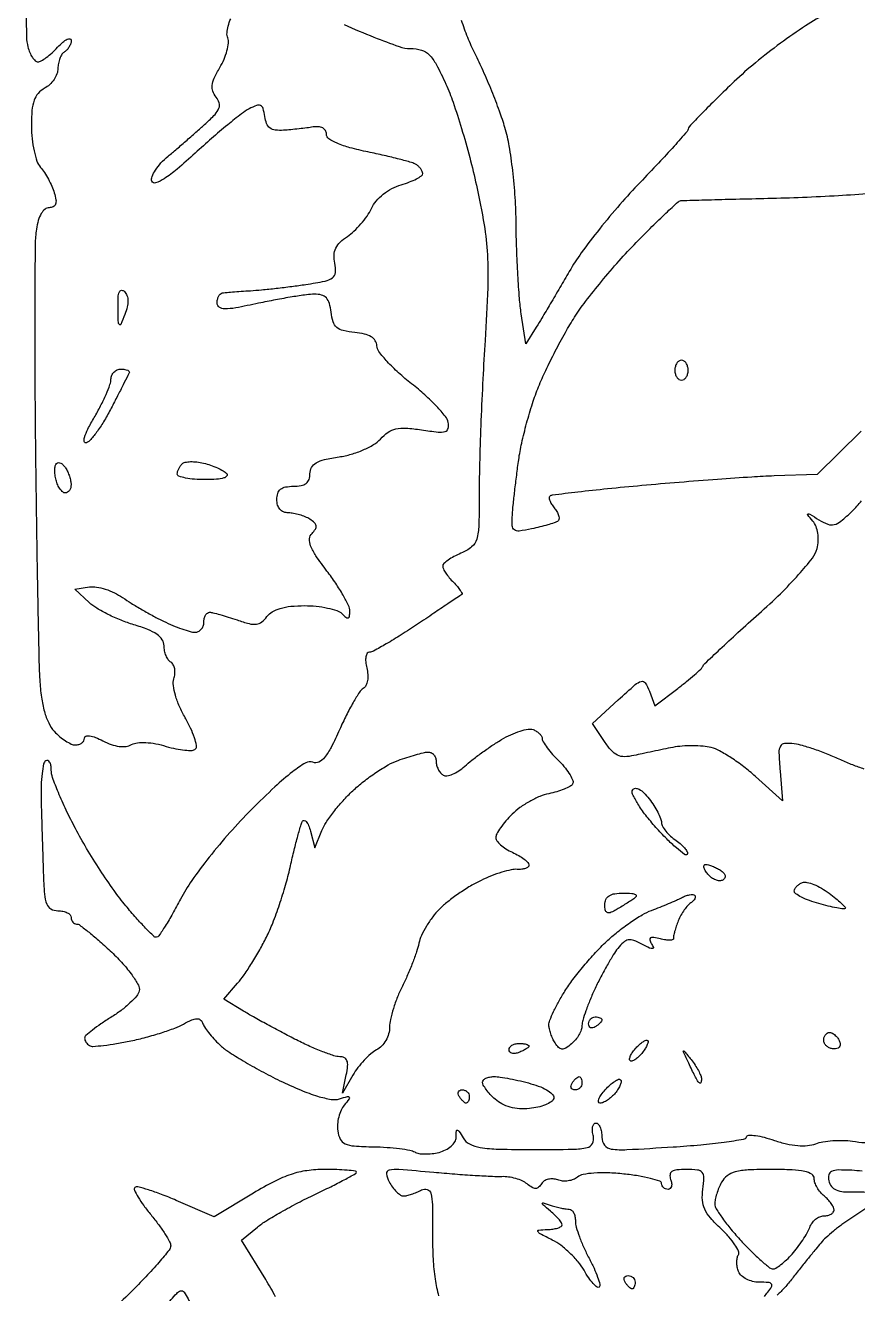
# Model space of a CAD drawing. Extents: x 0 to 102, y 0 to 135.
# Drawn here: x 19.8 to 30.42, y 74.05 to 90.23 of the extents above; entities that cross this region are included whole.
import ezdxf

# ---------------------------------------------------------------- set-up
doc = ezdxf.new("R2010")
doc.units = 0
doc.header["$MEASUREMENT"] = 0

msp = doc.modelspace()

# ---------------------------------------------------------------- linework, layer by layer
for points in [[(19.812288, 90.452384, 0.003614), (19.819325, 90.079267, 0.054602), (19.836778, 89.95095, 0.037094), (19.860797, 89.878087, 0.049111), (19.893696, 89.816515, 0.058438), (19.929977, 89.773929, 0.189325), (19.963916, 89.7606, 0.133459), (20.005313, 89.77185, 0.025655), (20.07087, 89.814988, 0.025677), (20.144219, 89.874869, 0.021199), (20.216104, 89.945752, -0.024263), (20.28245, 90.010377, -0.061251), (20.337929, 90.048446, -0.160732), (20.37264, 90.054058, -0.368534), (20.3886, 90.035345, -0.07684), (20.38235, 89.994918, -0.053297), (20.363749, 89.952497, -0.052882), (20.336366, 89.914577, -0.07166), (20.304, 89.8875, 0.109917), (20.271556, 89.855881, 0.05056), (20.244251, 89.803212, 0.04668), (20.225668, 89.739536, 0.047702), (20.2194, 89.673984, -0.090584), (20.206909, 89.605603, -0.057649), (20.169697, 89.533515, -0.055538), (20.11491, 89.468818, -0.066545), (20.0502, 89.4222, 0.089152), (19.967799, 89.35702, 0.096959), (19.916157, 89.268967, 0.064679), (19.88889, 89.139725, 0.01969), (19.881, 88.939435, 0.026894), (19.889609, 88.779488, 0.027812), (19.915337, 88.623202, 0.028921), (19.95281, 88.491195, 0.096429), (19.997893, 88.413661, -0.036024), (20.046882, 88.348808, -0.019954), (20.097489, 88.263418, -0.01981), (20.142085, 88.172378, -0.030028), (20.172794, 88.08975, -0.03289), (20.193752, 88.00026, -0.123957), (20.189051, 87.943307, -0.202945), (20.160319, 87.911168, -0.110667), (20.107803, 87.8994, 0.176569), (20.055063, 87.880176, 0.083708), (20.007542, 87.824292, 0.062005), (19.969328, 87.737281, 0.036075), (19.944643, 87.625764, 0.03411), (19.929587, 87.431972, 0.001266), (19.924597, 86.699011, 0.002294), (19.924868, 85.831658, 0.00161), (19.932798, 84.855114, 0.000794), (19.945615, 83.863668, 0.001014), (19.960729, 82.950139, 0.000784), (19.976157, 82.184225, 0.00858), (19.988122, 81.876538, 0.020231), (20.009619, 81.654417, 0.034375), (20.047725, 81.471751, 0.04181), (20.101898, 81.32693, 0.073642), (20.172677, 81.220888, 0.03255), (20.24136, 81.154267, 0.033672), (20.31737, 81.097938, 0.035753), (20.389491, 81.058634, 0.107282), (20.444012, 81.0468, 0.074666), (20.487488, 81.053329, 0.088579), (20.524375, 81.072289, 0.100668), (20.549033, 81.100482, 0.130222), (20.5578, 81.133573, -0.329269), (20.576145, 81.15841, -0.111878), (20.623647, 81.162008, -0.057994), (20.698431, 81.141868, -0.024584), (20.793063, 81.098686, 0.035211), (20.900703, 81.052304, 0.051558), (21.000974, 81.028462, 0.061148), (21.088927, 81.027735, 0.099409), (21.159774, 81.050588, -0.100723), (21.233475, 81.074151, -0.039401), (21.340746, 81.07736, -0.034954), (21.467082, 81.062288, -0.027298), (21.601238, 81.029003, 0.022298), (21.724502, 80.997108, 0.030047), (21.838442, 80.980059, 0.030489), (21.930815, 80.977519, 0.19023), (21.973397, 80.995997, 0.250416), (21.986562, 81.039374, 0.03063), (21.960432, 81.138669, 0.030421), (21.911629, 81.261071, 0.020507), (21.841997, 81.394425, -0.026902), (21.76899, 81.538707, -0.033234), (21.717586, 81.680317, -0.036656), (21.691416, 81.80402, -0.111086), (21.698769, 81.889236, 0.056866), (21.711456, 81.953907, 0.063954), (21.708441, 82.017178, 0.073364), (21.690971, 82.069576, 0.138102), (21.661041, 82.102173, -0.103466), (21.627299, 82.134229, -0.0517), (21.598862, 82.186095, -0.04819), (21.579528, 82.248179, -0.051445), (21.573, 82.311455, 0.147098), (21.549639, 82.389143, 0.094906), (21.483505, 82.456877, 0.059562), (21.366922, 82.518929, 0.02076), (21.186631, 82.580405, -0.023921), (21.025263, 82.63657, -0.020025), (20.859906, 82.710974, -0.020493), (20.714092, 82.791361, -0.050916), (20.616938, 82.864693), (20.433614, 83.0349), (20.622461, 83.061915, -0.077282), (20.711442, 83.060832, -0.035701), (20.824218, 83.033497, -0.034273), (20.941094, 82.987128, -0.040238), (21.044104, 82.927237, 0.013286), (21.153919, 82.855211, 0.00711), (21.293101, 82.771837, 0.007074), (21.437655, 82.690724, 0.010971), (21.564848, 82.625272, 0.014076), (21.683442, 82.571575, 0.015293), (21.80167, 82.526205, 0.01491), (21.904901, 82.493589, 0.069162), (21.966698, 82.485, 0.110634), (22.010151, 82.494734, 0.099976), (22.047141, 82.522277, 0.094843), (22.071953, 82.563448, 0.088538), (22.0806, 82.6119, -0.054766), (22.085933, 82.660445, -0.074411), (22.101743, 82.701523, -0.093961), (22.125114, 82.729084, -0.171685), (22.152576, 82.7388, -0.059954), (22.195558, 82.733627, -0.007717), (22.285471, 82.710193, -0.008924), (22.391675, 82.678703, -0.007335), (22.503912, 82.641414, 0.019584), (22.658587, 82.5942, 0.092142), (22.750834, 82.587422, 0.139571), (22.81939, 82.615425, 0.068682), (22.885413, 82.683714, -0.104186), (22.953647, 82.745001, -0.060003), (23.055617, 82.788633, -0.046571), (23.191463, 82.814954, -0.024582), (23.363157, 82.8234, -0.024673), (23.514392, 82.815933, -0.027752), (23.658248, 82.793578, -0.028626), (23.776948, 82.761125, -0.115833), (23.84028, 82.72188, 0.025048), (23.892571, 82.674581, 0.248369), (23.92065, 82.668938, 0.296283), (23.937691, 82.688918, 0.03253), (23.9418, 82.752014, 0.112062), (23.925238, 82.824983, 0.01745), (23.856327, 82.956936, 0.018686), (23.762235, 83.109191, 0.015304), (23.650828, 83.264743, -0.013106), (23.510087, 83.45944, -0.055456), (23.4426, 83.586301, -0.111058), (23.428362, 83.676304, -0.182249), (23.459771, 83.745731, 0.053209), (23.502568, 83.798754, 0.181446), (23.511823, 83.841384, 0.170918), (23.490879, 83.881246, 0.046204), (23.433493, 83.925427, 0.042533), (23.374408, 83.956094, 0.026579), (23.300879, 83.982154, 0.026598), (23.225123, 84.000233, 0.043111), (23.15925, 84.006505, -0.096277), (23.098294, 84.018906, -0.116288), (23.051018, 84.052958, -0.107116), (23.02135, 84.107055, -0.072179), (23.0112, 84.177, -0.07578), (23.023261, 84.256123, -0.149477), (23.058788, 84.30813, -0.124434), (23.122638, 84.337193, -0.044917), (23.2227, 84.3462, 0.045103), (23.320591, 84.355048, 0.117065), (23.385021, 84.383309, 0.14594), (23.421507, 84.432877, 0.086389), (23.4342, 84.505794, -0.127928), (23.455005, 84.585777, -0.13484), (23.511883, 84.643617, -0.075469), (23.619367, 84.685934, -0.018894), (23.805157, 84.721017, 0.033588), (23.960588, 84.755122, 0.03127), (24.113928, 84.810345, 0.032921), (24.245476, 84.877832, 0.073985), (24.331956, 84.948849, -0.056212), (24.429545, 85.034948, -0.09818), (24.527876, 85.078258, -0.072349), (24.655499, 85.087811, -0.019781), (24.856715, 85.065731, 0.009833), (25.067921, 85.038294, 0.095383), (25.157501, 85.045536, 0.270985), (25.194842, 85.083993, 0.108338), (25.196791, 85.160165, 0.123268), (25.160523, 85.238101, 0.01928), (25.047883, 85.366683, 0.020452), (24.900024, 85.510614, 0.01656), (24.730369, 85.652911, -0.018045), (24.562348, 85.794689, -0.023345), (24.419478, 85.937062, -0.022088), (24.313712, 86.063583, -0.153191), (24.286494, 86.13859, 0.132746), (24.265926, 86.203238, 0.114804), (24.214683, 86.252947, 0.078804), (24.128924, 86.287631, 0.032741), (24.00525, 86.30779, -0.032252), (23.859035, 86.331476, -0.121741), (23.776841, 86.372957, -0.139735), (23.729671, 86.444414, -0.047844), (23.703531, 86.56695, 0.0407), (23.681183, 86.679555, 0.117271), (23.64253, 86.748538, 0.14125), (23.581901, 86.785372, 0.070461), (23.492031, 86.796628, 0.030313), (23.38865, 86.788684, 0.006109), (23.206244, 86.761206, 0.00643), (22.994529, 86.723861, 0.005972), (22.77855, 86.680215, -0.006357), (22.486519, 86.621434, -0.047921), (22.346404, 86.608769, -0.150417), (22.277559, 86.630383, -0.246833), (22.2498, 86.683187, -0.051676), (22.254506, 86.728595, -0.063313), (22.268438, 86.76888, -0.075486), (22.288981, 86.798265, -0.157686), (22.31325, 86.811434, -0.023061), (22.353045, 86.816973, -0.0025), (22.445428, 86.825046, -0.003062), (22.555588, 86.83344, -0.002465), (22.674119, 86.841155, 0.008917), (22.816921, 86.852301, 0.003988), (23.004361, 86.87181, 0.003946), (23.202295, 86.895592, 0.005345), (23.380694, 86.920397, 0.011148), (23.625981, 86.962792, 0.110665), (23.721026, 87.00454, 0.222059), (23.757329, 87.071078, 0.062912), (23.749681, 87.191875, -0.058689), (23.742064, 87.298027, -0.098787), (23.763438, 87.38442, -0.092205), (23.81775, 87.459959, -0.045909), (23.910326, 87.533573, 0.043231), (23.994932, 87.600114, 0.02625), (24.083193, 87.691969, 0.026193), (24.161763, 87.793081, 0.041385), (24.216819, 87.888025, -0.064799), (24.278774, 87.984219, -0.048926), (24.368974, 88.071932, -0.047201), (24.478391, 88.14351, -0.049708), (24.59745, 88.191845, 0.019481), (24.70279, 88.22737, 0.028891), (24.791633, 88.267258, 0.028258), (24.857114, 88.306177, 0.249501), (24.8724, 88.334902, 0.109648), (24.866272, 88.362508, 0.050612), (24.847321, 88.394268, 0.046744), (24.819686, 88.424991, 0.047851), (24.787026, 88.449778, 0.068588), (24.728701, 88.475588, 0.005943), (24.571638, 88.518679, 0.007735), (24.382115, 88.565141, 0.00593), (24.173676, 88.61024, -0.014768), (23.943789, 88.66425, -0.036178), (23.779684, 88.720939, -0.050448), (23.67488, 88.778979, -0.241317), (23.643659, 88.837419, 0.131424), (23.630494, 88.883475, 0.134735), (23.596181, 88.916295, 0.105897), (23.542462, 88.931992, 0.059995), (23.474459, 88.928823, -0.009252), (23.395369, 88.917039, -0.004538), (23.294275, 88.904816, -0.004501), (23.188973, 88.894012, -0.006524), (23.0958, 88.886523, -0.04747), (22.991959, 88.889403, -0.128967), (22.924125, 88.916426, -0.13972), (22.881508, 88.971617, -0.059771), (22.857287, 89.062489, 0.031793), (22.83624, 89.163892, 0.215222), (22.804329, 89.202384, 0.209441), (22.753739, 89.204495, 0.030058), (22.65743, 89.160174, 0.042613), (22.561224, 89.097614, 0.006667), (22.384339, 88.956007, 0.007374), (22.179981, 88.782771, 0.00637), (21.970476, 88.595035, -0.010008), (21.739328, 88.390917, -0.032266), (21.574787, 88.268703, -0.057481), (21.465314, 88.214532, -0.420943), (21.417994, 88.237518, -0.177826), (21.41975, 88.295597, -0.048246), (21.462785, 88.378542, -0.042491), (21.533496, 88.469659, -0.033193), (21.624361, 88.555942, 0.003575), (21.735084, 88.649266, 0.002099), (21.866275, 88.762412, 0.002099), (21.996497, 88.876644, 0.003578), (22.104221, 88.973327, 0.019464), (22.22297, 89.090218, 0.09485), (22.273288, 89.169552, 0.168529), (22.276171, 89.237882, 0.100581), (22.237308, 89.310352, -0.085414), (22.194775, 89.384241, -0.119796), (22.186192, 89.459577, -0.080066), (22.213276, 89.552087, -0.022246), (22.284507, 89.685928, 0.033104), (22.338024, 89.79197, 0.035597), (22.375593, 89.901642, 0.038158), (22.39366, 89.999488, 0.118733), (22.385025, 90.065513, -0.111248), (22.375801, 90.128758, -0.044271), (22.390308, 90.215746, -0.040991), (22.423325, 90.310388, -0.040632)], [(30.026032, 90.37973, 0.024822), (29.753358, 90.219166, 0.013395), (29.433494, 89.996273, 0.013218), (29.114865, 89.74805, 0.018339), (28.843927, 89.508043, 0.003781), (28.618721, 89.29003, 0.005948), (28.428986, 89.099066, 0.001939), (28.2683, 88.932154, 0.192973), (28.2564, 88.902468, -0.183766), (28.24487, 88.872156, -0.001585), (28.076228, 88.683759, -0.00526), (27.878158, 88.46849, -0.003335), (27.64305, 88.221621, 0.013382), (27.387055, 87.941773, 0.010587), (27.125037, 87.626221, 0.010735), (26.89426, 87.322857, 0.026063), (26.740903, 87.087116, -0.00129), (26.620646, 86.880555, -0.001253), (26.498133, 86.672558, -0.001235), (26.389483, 86.490178, -0.004645), (26.319999, 86.3766), (26.187892, 86.1651), (26.128617, 86.5458, -0.018532), (26.105331, 86.743233, -0.005826), (26.084912, 87.040033, -0.00581), (26.069822, 87.372049, -0.006406), (26.063071, 87.693695, 0.014072), (26.050893, 88.028874, 0.012835), (26.019765, 88.373328, 0.013317), (25.974849, 88.686557, 0.029889), (25.920388, 88.920395, 0.015455), (25.850662, 89.131161, 0.008277), (25.752287, 89.387106, 0.008233), (25.64318, 89.645193, 0.01274), (25.539688, 89.863937, -0.020429), (25.446179, 90.069705, -0.018933), (25.36716, 90.287652, -0.019314)], [(23.871061, 90.235025, 0.011143), (24.249981, 90.075102, 0.009271), (24.570825, 89.95487, 0.085205), (24.716873, 89.9298, -0.072094), (24.854765, 89.909814, -0.126075), (24.953228, 89.850965, -0.074564), (25.042871, 89.728637, -0.01364), (25.166808, 89.476127, -0.024786), (25.25907, 89.244755, -0.00912), (25.366904, 88.910006, -0.009014), (25.471592, 88.539491, -0.010702), (25.556582, 88.185977, -0.011787), (25.654388, 87.680049, -0.028004), (25.696981, 87.299287, -0.02348), (25.700538, 86.878403, -0.00623), (25.666315, 86.2074, 0.003392), (25.638458, 85.716033, 0.002675), (25.614757, 85.183785, 0.002704), (25.598063, 84.689178, 0.006696), (25.592644, 84.326553, -0.004922), (25.587203, 83.849007, -0.063016), (25.561029, 83.672358, -0.156196), (25.494996, 83.572196, -0.07146), (25.35885, 83.491439, 0.02341), (25.26975, 83.449546, 0.032409), (25.194541, 83.403319, 0.03378), (25.140244, 83.359101, 0.207872), (25.1262, 83.326779, 0.120807), (25.134789, 83.291751, 0.026891), (25.166435, 83.238312, 0.026427), (25.21074, 83.178965, 0.022824), (25.263171, 83.121514, -0.017682), (25.313455, 83.067543, -0.030571), (25.350736, 83.018861, -0.033291), (25.373247, 82.980075, -0.38131), (25.368921, 82.964401, 0.004202), (25.345371, 82.948926, 0.000049), (25.190771, 82.845445, 0.000149), (25.012218, 82.725829, 0.000098), (24.806294, 82.587729, -0.006763), (24.596633, 82.451139, -0.009622), (24.406444, 82.335931, -0.006107), (24.244945, 82.244917, -0.125902), (24.191332, 82.2312, 0.261462), (24.163415, 82.21553, 0.097089), (24.147234, 82.171783, 0.06441), (24.145138, 82.106445, 0.037349), (24.158543, 82.028929, -0.04687), (24.171248, 81.94612, -0.057475), (24.166849, 81.86803, -0.067438), (24.146949, 81.804986, -0.145205), (24.113348, 81.767351, 0.11171), (24.065096, 81.719991, 0.012637), (23.984935, 81.588347, 0.0148), (23.89702, 81.424347, 0.011524), (23.810951, 81.241257, -0.013545), (23.704119, 81.016363, -0.05362), (23.620641, 80.888307, -0.107414), (23.546023, 80.828954, -0.209055), (23.471434, 80.825538, 0.229265), (23.379126, 80.817735, 0.030224), (23.211856, 80.7044, 0.024318), (22.987753, 80.513886, 0.008686), (22.686511, 80.221453, 0.014583), (22.411769, 79.928717, 0.013696), (22.14856, 79.614409, 0.014241), (21.926249, 79.316615, 0.033682), (21.782685, 79.080051, -0.008408), (21.682089, 78.893674, -0.013011), (21.588396, 78.736579, -0.007283), (21.505733, 78.609955, -0.248497), (21.475128, 78.593601, -0.196982), (21.441586, 78.607207, -0.006501), (21.337698, 78.711502, -0.011508), (21.217428, 78.841272, -0.007652), (21.085319, 78.99525, -0.01951), (20.935256, 79.190701, -0.009545), (20.758748, 79.450548, -0.009454), (20.585292, 79.728026, -0.013531), (20.442941, 79.980899, -0.010479), (20.324953, 80.216258, -0.012918), (20.225317, 80.440632, -0.011343), (20.151333, 80.631725, -0.086893), (20.1348, 80.726142, 0.042624), (20.129775, 80.784985, 0.092584), (20.114068, 80.827349, 0.17045), (20.090892, 80.846613, 0.231346), (20.064224, 80.843967, 0.209316), (20.037094, 80.804696, 0.018089), (20.017774, 80.681613, 0.021412), (20.00591, 80.527256, 0.014923), (20.005203, 80.352524, 0.000719), (20.010828, 80.146023, 0.000396), (20.018275, 79.893354, 0.000394), (20.026235, 79.637019, 0.000632), (20.033479, 79.41825, 0.00968), (20.048294, 79.142731, 0.073127), (20.076545, 79.015846, 0.17828), (20.130015, 78.954625, 0.125661), (20.2194, 78.9318, -0.048028), (20.284154, 78.925566, -0.068025), (20.338898, 78.906949, -0.088204), (20.375785, 78.879507, -0.191087), (20.3886, 78.8472, 0.079186), (20.39375, 78.814884, 0.090915), (20.408645, 78.787451, 0.100773), (20.430813, 78.769111, 0.123197), (20.456837, 78.7626, -0.162617), (20.49869, 78.748619, -0.007805), (20.616657, 78.656982, -0.01208), (20.75453, 78.540806, -0.008348), (20.90508, 78.40305, -0.020615), (21.048741, 78.255436, -0.027763), (21.165251, 78.109902, -0.027453), (21.245572, 77.983112, -0.182281), (21.256509, 77.91035, -0.124895), (21.224606, 77.845944, -0.027454), (21.13857, 77.756021, -0.026941), (21.024633, 77.660303, -0.023055), (20.895142, 77.57195, 0.011585), (20.76747, 77.489065, 0.016951), (20.65944, 77.409821, 0.012415), (20.575392, 77.340225, 0.206735), (20.560076, 77.308243, 0.094746), (20.563875, 77.283108, 0.057211), (20.577107, 77.255941, 0.054506), (20.597153, 77.230972, 0.062992), (20.62125, 77.212284, 0.153262), (20.666457, 77.201716, 0.009877), (20.802743, 77.214601, 0.013688), (20.967134, 77.238, 0.00973), (21.15, 77.272832, 0.013031), (21.343358, 77.31887, 0.011988), (21.539558, 77.376093, 0.012083), (21.711985, 77.435524, 0.038266), (21.822756, 77.486672, -0.020761), (21.926519, 77.539062, -0.091956), (21.992621, 77.555424, -0.185944), (22.035689, 77.541702, -0.144217), (22.064038, 77.500985, 0.067372), (22.088797, 77.450544, 0.018067), (22.141308, 77.378063, 0.017967), (22.207538, 77.299275, 0.017692), (22.279582, 77.225027, 0.045972), (22.386625, 77.139662, 0.010781), (22.581084, 77.017811, 0.011021), (22.811785, 76.886895, 0.01063), (23.050794, 76.764626, 0.013424), (23.31379, 76.645678, 0.025609), (23.531919, 76.56687, 0.030565), (23.703821, 76.525825, 0.120731), (23.811531, 76.533056, -0.009826), (23.910597, 76.562369, -0.308956), (23.933477, 76.554499, -0.334195), (23.933364, 76.531224, -0.010709), (23.871192, 76.45296, 0.069023), (23.830464, 76.387255, 0.041925), (23.800509, 76.300724, 0.041233), (23.78488, 76.208037, 0.056422), (23.787256, 76.123507, 0.082469), (23.820468, 76.018154, 0.172813), (23.882002, 75.959832, 0.087885), (23.997415, 75.931462, 0.01221), (24.244643, 75.921247, -0.0122), (24.416154, 75.914163, -0.014873), (24.57609, 75.898856, -0.013434), (24.708656, 75.878545, -0.093945), (24.769503, 75.855208, 0.100316), (24.82081, 75.836269, 0.034622), (24.899949, 75.829571, 0.032755), (24.990568, 75.834131, 0.032549), (25.080009, 75.850483, 0.05606), (25.163069, 75.881548, 0.063752), (25.233282, 75.9293, 0.073111), (25.281059, 75.985993, 0.134752), (25.297973, 76.043421, -0.012538), (25.30145, 76.123137, -0.424278), (25.314575, 76.134183, -0.232616), (25.334175, 76.121894, -0.006567), (25.386776, 76.03425, 0.147577), (25.469141, 75.957467, 0.073502), (25.606215, 75.913472, 0.034951), (25.838969, 75.891539, 0.006021), (26.282371, 75.8862, 0.00354), (26.789695, 75.889792, 0.050914), (26.96856, 75.910615, 0.222125), (27.037171, 75.963295, 0.18575), (27.047487, 76.0554, -0.040966), (27.036099, 76.120231, -0.070464), (27.038763, 76.174898, -0.106581), (27.054217, 76.211272, -0.24384), (27.07992, 76.2246, -0.217921), (27.10926, 76.211175, -0.078439), (27.134075, 76.171237, -0.059642), (27.150984, 76.112496, -0.040305), (27.1566, 76.04294, 0.165972), (27.190816, 75.942703, 0.197048), (27.276831, 75.89302, 0.046935), (27.473439, 75.884978, 0.00281), (28.06605, 75.919709, 0.007), (28.416431, 75.947149, 0.011092), (28.71555, 75.9815, 0.005204), (28.964446, 76.018336, 0.275693), (29.000015, 76.048014, -0.315499), (29.028728, 76.068606, -0.033901), (29.115065, 76.063691, -0.031983), (29.22795, 76.042148, -0.01982), (29.35725, 76.003259, 0.026508), (29.511297, 75.959164, 0.03646), (29.653591, 75.937237, 0.041659), (29.779176, 75.937646, 0.068458), (29.882635, 75.961132, -0.049511), (29.976023, 75.986075, -0.02371), (30.099471, 76.000289, -0.023237), (30.230867, 76.003017, -0.030608), (30.35025, 75.992616, 0.019555), (30.513887, 75.97471, 0.172273)], [(30.464002, 85.049197), (29.903737, 84.49812), (29.355018, 84.477947, 0.006959), (29.068816, 84.463434, 0.002077), (28.632579, 84.433401, 0.002082), (28.142933, 84.395596, 0.002251), (27.666192, 84.354629, 0.002605), (27.226613, 84.312551, 0.004131), (26.850652, 84.271444, 0.001065), (26.523638, 84.232245, 0.167534), (26.490887, 84.216287, 0.246371), (26.484109, 84.194552, 0.053963), (26.495627, 84.155763, 0.044415), (26.520419, 84.108747, 0.029682), (26.556452, 84.059676, -0.047601), (26.59008, 84.010268, -0.074998), (26.607772, 83.962213, -0.105083), (26.607522, 83.923056, -0.208374), (26.589658, 83.89838, -0.053568), (26.548409, 83.879649, -0.008915), (26.465108, 83.853753, -0.009689), (26.365624, 83.826842, -0.008447), (26.260526, 83.802465, -0.017664), (26.101361, 83.774208, -0.195968), (26.039987, 83.789661, -0.23038), (26.012443, 83.842024, -0.024804), (26.015007, 83.982866, -0.008877), (26.02546, 84.104745, -0.002797), (26.045336, 84.286529, -0.002793), (26.069782, 84.489117, -0.003095), (26.095709, 84.6846, -0.020455), (26.134015, 84.896365, -0.011523), (26.19684, 85.1499, -0.011486), (26.272149, 85.403262, -0.018418), (26.349205, 85.6152, -0.01432), (26.441, 85.824003, -0.008458), (26.561847, 86.068074, -0.008458), (26.690862, 86.307883, -0.014339), (26.807899, 86.5035, -0.021465), (26.947389, 86.702754, -0.009149), (27.150089, 86.957564, -0.009033), (27.376496, 87.221854, -0.011726), (27.593869, 87.45525, -0.004215), (27.795444, 87.658304, -0.006476), (27.973672, 87.830322, -0.002581), (28.128395, 87.974333, -0.160708), (28.162047, 87.989592, -0.019878), (28.20213, 87.992292, -0.000172), (28.50945, 88.000642, -0.000603), (28.862516, 88.009688, -0.000389), (29.2716, 88.019357, 0.00445), (29.715406, 88.033456, 0.004014), (30.174413, 88.05582, 0.004023), (30.585449, 88.082475, 0.012722)], [(30.502133, 80.738557, -0.016084), (30.355713, 80.791443, -0.013033), (30.2022, 80.857225, 0.013084), (30.040932, 80.926311, 0.011917), (29.871202, 80.98918, 0.012023), (29.716813, 81.038102, 0.037316), (29.61, 81.06067, 0.046473), (29.486074, 81.065721, 0.265932), (29.432824, 81.031442, 0.130888), (29.41431, 80.948138, 0.009546), (29.428686, 80.711542), (29.458873, 80.333984), (29.113569, 80.645945, 0.020148), (28.965349, 80.769382, 0.019304), (28.805595, 80.882356, 0.019657), (28.657072, 80.970904, 0.063183), (28.55004, 81.012677, 0.039651), (28.447075, 81.029996, 0.020457), (28.316501, 81.036069, 0.020202), (28.180916, 81.031344, 0.028751), (28.061457, 81.015396, 0.002314), (27.94154, 80.991732, 0.001543), (27.804373, 80.963563, 0.001553), (27.671495, 80.935417, 0.003045), (27.565926, 80.912039, -0.050668), (27.444592, 80.897067, -0.117056), (27.355348, 80.916231, -0.103016), (27.277235, 80.975599, -0.033904), (27.1897, 81.091268), (27.038648, 81.321802), (27.36551, 81.621348, -0.00541), (27.582429, 81.815864, -0.112083), (27.658837, 81.857303, -0.332559), (27.710479, 81.837369, -0.051542), (27.762002, 81.732668), (27.831632, 81.544441), (28.123651, 81.767174, 0.007468), (28.237404, 81.856656, 0.010033), (28.33756, 81.941281, 0.007454), (28.41833, 82.014517, 0.098076), (28.441785, 82.047104, -0.095955), (28.468566, 82.084646, -0.001479), (28.662624, 82.267934, -0.003893), (28.890959, 82.479003, -0.002559), (29.156904, 82.718549, 0.011886), (29.432176, 82.975955, 0.016544), (29.665105, 83.220014, 0.015657), (29.841257, 83.430139, 0.105503), (29.900797, 83.551491, 0.048608), (29.915475, 83.649426, 0.051455), (29.910503, 83.746451, 0.055199), (29.886892, 83.833696, 0.079152), (29.846293, 83.902584, -0.005653), (29.781593, 83.982719, -0.559704), (29.785742, 83.993993, -0.188242), (29.807548, 83.99015, -0.002594), (29.924392, 83.918226, 0.046749), (30.037837, 83.86152, 0.157512), (30.119615, 83.8568, 0.110839), (30.205557, 83.901061, 0.017628), (30.347392, 84.028404, 0.033763), (30.467443, 84.160828, 0.007813)], [(22.996228, 74.006589, 0.016078), (22.868969, 74.228954), (22.561039, 74.729008), (22.764969, 74.896908, -0.033367), (22.877905, 74.977891, -0.009395), (23.064316, 75.08877, -0.009428), (23.280262, 75.206447, -0.009813), (23.49765, 75.314279, 0.00497), (23.700348, 75.412388, 0.007969), (23.87108, 75.50055, 0.002782), (24.015049, 75.578857, 0.273282), (24.0264, 75.598074, 0.382029), (24.014108, 75.611814, 0.006736), (23.906895, 75.622317, 0.013132), (23.775561, 75.629931, 0.007913), (23.619573, 75.6324, 0.034876), (23.394365, 75.616672, 0.045368), (23.193148, 75.569533, 0.038373), (22.979536, 75.479848, 0.016952), (22.711902, 75.330807), (22.211058, 75.029215), (21.728255, 75.237533, 0.010462), (21.53998, 75.314138, 0.016202), (21.374135, 75.371519, 0.010551), (21.236975, 75.410899, 0.267063), (21.200721, 75.401121, 0.319253), (21.195267, 75.368835, 0.020672), (21.242803, 75.28015, 0.024009), (21.313889, 75.171979, 0.014995), (21.406795, 75.052119, -0.013277), (21.50284, 74.929084, -0.017177), (21.583926, 74.811048, -0.014992), (21.644402, 74.709604, -0.127587), (21.6576, 74.658726, -0.171662), (21.63834, 74.604282, -0.007533), (21.507557, 74.447454, -0.012024), (21.342525, 74.264596, -0.008223), (21.146816, 74.064652, -0.01217), (20.893687, 73.826311, -0.033098)], [(29.230774, 74.011951, -0.028608), (29.2716, 74.0673, 0.035121), (29.321127, 74.136308, 0.324488), (29.31852, 74.170905, 0.203222), (29.279909, 74.190374, 0.016515), (29.16411, 74.1942, -0.058574), (29.078889, 74.204218, -0.059221), (28.99865, 74.23372, -0.065189), (28.935132, 74.277251, -0.118897), (28.899677, 74.328734, -0.046157), (28.883551, 74.386073, -0.04245), (28.877614, 74.447046, -0.045151), (28.881953, 74.502538, -0.096625), (28.897066, 74.542576, 0.253074), (28.899732, 74.588622, 0.037479), (28.852439, 74.672611, 0.034669), (28.7761, 74.771572, 0.02327), (28.676317, 74.87388, -0.025136), (28.54137, 75.013278, -0.071997), (28.468209, 75.126131, -0.089539), (28.438753, 75.240148, -0.055042), (28.443725, 75.379138, 0.024456), (28.458153, 75.52768, 0.187814), (28.436316, 75.592836, 0.194856), (28.376683, 75.624737, 0.02659), (28.232697, 75.6324, 0.024393), (28.113339, 75.626574, 0.117784), (28.049571, 75.604586, 0.230353), (28.025187, 75.564945, 0.116792), (28.033194, 75.5055, -0.055937), (28.045842, 75.456909, -0.100118), (28.043514, 75.415877, -0.147206), (28.027066, 75.388962, -0.184534), (27.999945, 75.3786, -0.087551), (27.968656, 75.384121, -0.094483), (27.942071, 75.399974, -0.100113), (27.924288, 75.423606, -0.11185), (27.918, 75.451364, 0.322736), (27.895693, 75.482323, 0.018362), (27.776133, 75.517396, 0.022456), (27.620173, 75.549615, 0.013993), (27.435048, 75.573973, 0.016504), (27.230496, 75.588283, 0.026076), (27.054708, 75.585592, 0.028827), (26.917098, 75.568289, 0.128196), (26.843926, 75.534045, -0.082356), (26.792009, 75.503738, -0.056228), (26.725711, 75.486689, -0.055275), (26.655873, 75.484668, -0.071345), (26.593391, 75.498901, 0.074213), (26.534199, 75.512029, 0.075491), (26.474116, 75.507175, 0.081848), (26.422382, 75.48563, 0.115324), (26.387262, 75.450355, -0.069191), (26.349833, 75.405165, -0.18347), (26.311482, 75.389937, -0.141718), (26.26571, 75.402431, -0.036189), (26.202536, 75.447568, 0.06802), (26.141606, 75.485505, 0.035658), (26.057554, 75.516165, 0.03468), (25.965335, 75.535739, 0.044644), (25.878838, 75.540119, -0.021271), (25.761695, 75.540577, -0.003687), (25.540468, 75.552493, -0.004003), (25.280896, 75.570482, -0.003574), (25.011638, 75.593246, 0.002965), (24.568071, 75.631291, 0.071714), (24.444355, 75.623419, 0.392059), (24.410791, 75.576083, 0.090468), (24.443564, 75.474104, 0.034836), (24.486878, 75.405177, 0.041087), (24.537249, 75.346906, 0.045578), (24.587007, 75.306275, 0.149517), (24.627138, 75.294, 0.059393), (24.670347, 75.299151, 0.020809), (24.730569, 75.316397, 0.020323), (24.79586, 75.341059, 0.022384), (24.856812, 75.370243, -0.202824), (24.930163, 75.376944, -0.261312), (24.97551, 75.328315, -0.05629), (24.994322, 75.180788, -0.004817), (24.996128, 74.799193, 0.014124), (25.003382, 74.488549, 0.024845), (25.029343, 74.233075, 0.029923), (25.074748, 74.020864, 0.044523)], [(30.474865, 75.608789, 0.01965), (30.343448, 75.62109, 0.014898), (30.168098, 75.625341, 0.10589), (30.08553, 75.607176, 0.237404), (30.050554, 75.563664, 0.103301), (30.050171, 75.487458, 0.11431), (30.082755, 75.416124, 0.132174), (30.141999, 75.370912, 0.081702), (30.239638, 75.348463, 0.023412), (30.395373, 75.34595, -0.024678), (30.528042, 75.343473, -0.055929)], [(30.561045, 75.157656), (30.318172, 75.00018, 0.016439), (30.215888, 74.928978, 0.012792), (30.109367, 74.845178, 0.012984), (30.014028, 74.761875, 0.030364), (29.9484, 74.69365, 0.005219), (29.883846, 74.616204, 0.001665), (29.789376, 74.49964, 0.001661), (29.685002, 74.369089, 0.001852), (29.585243, 74.242498, -0.017406), (29.488091, 74.126805, -0.023147), (29.391552, 74.029141, -0.021465)], [(21.593344, 73.892248, -0.005614), (21.734562, 74.051414, -0.133834), (21.784531, 74.083286, -0.344232), (21.829054, 74.066457, -0.012194), (21.926605, 73.896859, -0.017946)]]:
    msp.add_lwpolyline(points, format="xyb")
for points in [[(21.067979, 86.830861, -0.109861), (21.100465, 86.779792, -0.082521), (21.112624, 86.714106, -0.064618), (21.103692, 86.633741, -0.035142), (21.073341, 86.538991, -0.006239), (21.020312, 86.41098, -0.530497), (21.002813, 86.407612, -0.191412), (20.990663, 86.435785, -0.002632), (20.986162, 86.62617, -0.016348), (20.98802, 86.755875, -0.083503), (21.003251, 86.826081, -0.298972), (21.0311, 86.845525, -0.206327)], [(28.1718, 85.9536, 0.148195), (28.139537, 85.943823, 0.098894), (28.112051, 85.916323, 0.082425), (28.093519, 85.875214, 0.064853), (28.0872, 85.8267, 0.064853), (28.093519, 85.778186, 0.082425), (28.112051, 85.737077, 0.098894), (28.139537, 85.709577, 0.148195), (28.1718, 85.6998, 0.148195), (28.204063, 85.709577, 0.098894), (28.231549, 85.737077, 0.082425), (28.250081, 85.778186, 0.064853), (28.2564, 85.8267, 0.064853), (28.250081, 85.875214, 0.082425), (28.231549, 85.916323, 0.098894), (28.204063, 85.943823, 0.148195)], [(21.02545, 85.8408, -0.036837), (21.073217, 85.837276, -0.074272), (21.109255, 85.826303, -0.133162), (21.12811, 85.810143, -0.275053), (21.129244, 85.79145, 0.000818), (21.111673, 85.757247, 0.000037), (21.051426, 85.639485, 0.000062), (20.979969, 85.499742, 0.000044), (20.900078, 85.343424, -0.016808), (20.813716, 85.187567, -0.020845), (20.722669, 85.048989, -0.019676), (20.638304, 84.940805, -0.126347), (20.582191, 84.900934, -0.463362), (20.55579, 84.915405, -0.126385), (20.558511, 84.969911, -0.042938), (20.601619, 85.075643, -0.014285), (20.682107, 85.222443, 0.013789), (20.764071, 85.371586, 0.016097), (20.83331, 85.517616, 0.015177), (20.883747, 85.64382, 0.087686), (20.8962, 85.714283, -0.101243), (20.906077, 85.762563, -0.098437), (20.934167, 85.803636, -0.09741), (20.976119, 85.831151, -0.096876)], [(20.318076, 84.580121, -0.036757), (20.344188, 84.531414, -0.026022), (20.366434, 84.473473, -0.026398), (20.381949, 84.415569, -0.049227), (20.387305, 84.36735, -0.069045), (20.3822, 84.326931, -0.086085), (20.366267, 84.292664, -0.101319), (20.342262, 84.269764, -0.140899), (20.313867, 84.2616, -0.178055), (20.282134, 84.273271, -0.061162), (20.248466, 84.309863, -0.051476), (20.218118, 84.36302, -0.040052), (20.196168, 84.425901, -0.032204), (20.183292, 84.492354, -0.038236), (20.180062, 84.556177, -0.041841), (20.185868, 84.608989, -0.149159), (20.201673, 84.638673, -0.19783), (20.225508, 84.648604, -0.118098), (20.25586, 84.641467, -0.083413), (20.288512, 84.617536, -0.051615)], [(22.078052, 84.640816, -0.022931), (22.165894, 84.614827, -0.021573), (22.252832, 84.580441, -0.022118), (22.327147, 84.54325, -0.066626), (22.37247, 84.509413, -0.381354), (22.374616, 84.4778, -0.159183), (22.336202, 84.451845, -0.053375), (22.242105, 84.435515, -0.0163), (22.09752, 84.4308, -0.01868), (21.961321, 84.43589, -0.030299), (21.846575, 84.451509, -0.031056), (21.762049, 84.473811, -0.323292), (21.7422, 84.5013, -0.069691), (21.746601, 84.532723, -0.038943), (21.76009, 84.568981, -0.037988), (21.779791, 84.604206, -0.049919), (21.803102, 84.632702, -0.149954), (21.840786, 84.652692, -0.040151), (21.908991, 84.660208, -0.036943), (21.991643, 84.65654, -0.030908)], [(26.279346, 81.242355, -0.05018), (26.323661, 81.220029, -0.054996), (26.361168, 81.189894, -0.062158), (26.386773, 81.156897, -0.134748), (26.3952, 81.126194, 0.143982), (26.406868, 81.086514, 0.01801), (26.458666, 81.012088, 0.019999), (26.528517, 80.926416, 0.015348), (26.611255, 80.838436, -0.025665), (26.690723, 80.750362, -0.037167), (26.750597, 80.664415, -0.041306), (26.786086, 80.591246, -0.23483), (26.782215, 80.549418, -0.131075), (26.748894, 80.517965, -0.026456), (26.674661, 80.482746, -0.026258), (26.58137, 80.449998, -0.021927), (26.479397, 80.424909, 0.049745), (26.365519, 80.390081, 0.028302), (26.235887, 80.327013, 0.028012), (26.111308, 80.247968, 0.04102), (26.012337, 80.164028, 0.019825), (25.932193, 80.077263, 0.024064), (25.864493, 79.98967, 0.023687), (25.815534, 79.912013, 0.129502), (25.803, 79.864432, 0.167624), (25.817233, 79.82317, 0.045901), (25.865128, 79.772379, 0.041008), (25.933544, 79.721331, 0.032895), (26.0145, 79.677807, -0.024024), (26.095493, 79.636096, -0.032615), (26.163872, 79.590431, -0.03413), (26.213093, 79.547064, -0.197591), (26.226, 79.515678, -0.218692), (26.214811, 79.491321, -0.087667), (26.18251, 79.472191, -0.064607), (26.134639, 79.460943, -0.042436), (26.07795, 79.459984, 0.071408), (26.000511, 79.454191, 0.019338), (25.881258, 79.422987, 0.019162), (25.7472, 79.376633, 0.01882), (25.61626, 79.3199, 0.023944), (25.480357, 79.246645, 0.015738), (25.33106, 79.150163, 0.015846), (25.191358, 79.046822, 0.029213), (25.085796, 78.952923, 0.03412), (24.999372, 78.853825, 0.026469), (24.919, 78.735343, 0.02711), (24.855653, 78.616266, 0.056507), (24.822457, 78.5167, -0.028555), (24.79339, 78.410021, -0.011139), (24.741645, 78.266208, -0.010985), (24.678593, 78.112658, -0.013411), (24.612671, 77.972055, 0.021669), (24.550172, 77.832818, 0.019374), (24.497361, 77.683446, 0.019812), (24.460455, 77.545534, 0.055521), (24.4494, 77.446282, -0.071953), (24.437157, 77.361645, -0.05917), (24.401111, 77.277682, -0.05996), (24.347061, 77.205615, -0.079196), (24.281787, 77.15605, 0.055535), (24.208057, 77.105352, 0.025974), (24.124378, 77.02498, 0.025353), (24.044459, 76.930658, 0.032342), (23.981296, 76.835823), (23.848417, 76.6053), (23.89672, 76.83795, 0.02642), (23.914117, 76.951606, 0.110906), (23.905771, 77.019761, 0.195335), (23.872614, 77.056917, 0.1146), (23.813699, 77.0706, -0.079912), (23.738723, 77.08266, -0.012455), (23.596995, 77.133413, -0.013593), (23.431584, 77.202564, -0.011468), (23.260396, 77.284433, -0.004119), (23.080346, 77.377544, -0.003314), (22.888234, 77.480539, -0.003349), (22.711997, 77.57807, -0.008558), (22.58603, 77.651752), (22.333643, 77.805238), (22.511605, 78.008969, 0.028093), (22.593042, 78.113507, 0.01131), (22.692744, 78.264685, 0.01115), (22.793034, 78.432714, 0.013868), (22.878345, 78.5934, 0.022091), (22.958807, 78.775451, 0.011133), (23.044853, 79.011377, 0.011033), (23.123098, 79.259569, 0.016087), (23.180092, 79.4817, -0.004703), (23.226702, 79.682217, -0.006128), (23.273332, 79.864793, -0.004653), (23.315595, 80.016545, -0.054951), (23.338868, 80.073047, -0.302873), (23.361192, 80.084729, -0.200758), (23.387431, 80.070316, -0.075699), (23.415486, 80.021443, -0.028447), (23.439866, 79.946147), (23.495057, 79.7355), (23.58419, 79.954355, -0.050419), (23.639254, 80.058212, -0.01826), (23.73699, 80.193739, -0.017893), (23.855558, 80.335346, -0.020336), (23.979195, 80.461955, -0.023264), (24.116263, 80.579788, -0.018155), (24.27527, 80.695054, -0.018497), (24.43152, 80.791705, -0.041899), (24.557584, 80.850014, -0.009347), (24.669673, 80.888505, -0.009871), (24.781113, 80.922045, -0.009554), (24.878158, 80.947187, -0.043429), (24.93585, 80.955764, -0.116274), (24.976173, 80.948812, -0.107178), (25.010536, 80.924499, -0.099429), (25.033574, 80.886351, -0.086482), (25.0416, 80.840293, 0.066008), (25.048335, 80.789497, 0.052095), (25.068291, 80.7377, 0.053445), (25.097686, 80.692698, 0.083142), (25.132463, 80.662229, 0.179146), (25.180319, 80.652576, 0.058699), (25.25071, 80.672266, 0.049723), (25.330266, 80.714637, 0.03864), (25.407413, 80.775254, -0.019868), (25.49817, 80.852242, -0.009269), (25.621436, 80.945025, -0.009166), (25.754536, 81.037726, -0.012666), (25.877496, 81.115623, -0.026932), (25.995487, 81.177881, -0.031553), (26.113513, 81.223466, -0.033161), (26.216128, 81.248491, -0.13565)], [(27.759024, 80.360358, -0.021339), (27.818573, 80.275669, -0.022903), (27.869196, 80.188141, -0.023223), (27.905475, 80.10948, -0.092023), (27.916119, 80.057547, 0.126984), (27.929373, 80.009888, 0.039425), (27.971863, 79.948135, 0.036556), (28.032215, 79.883941, 0.033048), (28.103246, 79.826843, -0.02711), (28.170911, 79.773759, -0.04595), (28.220454, 79.721585, -0.061976), (28.247078, 79.67756, -0.310846), (28.242121, 79.650721, -0.377473), (28.209222, 79.648629, -0.014368), (28.10651, 79.732899, -0.019521), (27.98318, 79.848917, -0.011712), (27.845583, 79.99559, -0.017642), (27.715346, 80.151862, -0.026497), (27.614198, 80.297663, -0.024573), (27.546909, 80.419558, -0.257696), (27.549613, 80.474523, -0.256204), (27.583217, 80.493568, -0.128987), (27.631969, 80.481505, -0.07211), (27.69281, 80.435912, -0.032067)], [(28.478691, 79.522705, -0.065793), (28.514901, 79.517271, -0.023428), (28.564536, 79.500425, -0.022774), (28.617919, 79.476613, -0.024921), (28.667282, 79.44868, -0.055227), (28.708911, 79.41535, -0.136748), (28.727941, 79.381608, -0.192588), (28.723591, 79.350471, -0.125121), (28.698018, 79.324006, -0.151089), (28.658037, 79.313642, -0.082132), (28.60795, 79.324325, -0.069165), (28.55566, 79.353721, -0.057015), (28.509427, 79.398031, -0.032677), (28.474384, 79.446357, -0.080259), (28.457274, 79.486616, -0.183511), (28.460348, 79.511846, -0.283253)], [(30.05311, 79.156776, -0.011355), (30.140138, 79.089549, -0.019271), (30.209379, 79.028945, -0.014249), (30.260099, 78.978163, -0.405713), (30.259853, 78.961253, -0.237767), (30.23899, 78.954373, -0.007937), (30.150496, 78.969036, -0.013512), (30.044054, 78.991402, -0.008819), (29.922493, 79.02267, -0.020511), (29.802773, 79.061074, -0.030363), (29.701795, 79.10522, -0.030541), (29.627817, 79.148954, -0.248913), (29.61, 79.182527, -0.125049), (29.617822, 79.213314, -0.067993), (29.641064, 79.244965, -0.060991), (29.675312, 79.272648, -0.058235), (29.71575, 79.291766, -0.140683), (29.771768, 79.294331, -0.036729), (29.858471, 79.266825, -0.034347), (29.956679, 79.219471, -0.029274)], [(28.33855, 79.128778, -0.209685), (28.346683, 79.110033, -0.116597), (28.34075, 79.085375, -0.080338), (28.320986, 79.05819, -0.048559), (28.290079, 79.03295, 0.067698), (28.251242, 78.998683, 0.025933), (28.206931, 78.941685, 0.025108), (28.164611, 78.873992, 0.028179), (28.131048, 78.8049, 0.015367), (28.104751, 78.736105, 0.017985), (28.084205, 78.669313, 0.017158), (28.070935, 78.612163, 0.096275), (28.070877, 78.580927, -0.362417), (28.061278, 78.563575, -0.081139), (28.025581, 78.556034, -0.049765), (27.970014, 78.558993, -0.025791), (27.901879, 78.573103, 0.021726), (27.817976, 78.591191, 0.163965), (27.778466, 78.584971, 0.352754), (27.767755, 78.560419, 0.071792), (27.78808, 78.513686, -0.044927), (27.812622, 78.464619, -0.511049), (27.802675, 78.449132, -0.128791), (27.765499, 78.456714, -0.008512), (27.667476, 78.507047, 0.036135), (27.564212, 78.553057, 0.131737), (27.493345, 78.559092, 0.140239), (27.431528, 78.528798, 0.043057), (27.359961, 78.452037, 0.0282), (27.302131, 78.368935, 0.008869), (27.225034, 78.2385, 0.008828), (27.144002, 78.089618, 0.009672), (27.070794, 77.942391, 0.01201), (27.00648, 77.797627, 0.01371), (26.952148, 77.65614, 0.012921), (26.912627, 77.534184, 0.072009), (26.9028, 77.4663, -0.087286), (26.893228, 77.411885, -0.043447), (26.863629, 77.348206, -0.041363), (26.820475, 77.285749, -0.047729), (26.769452, 77.234449, -0.03121), (26.695671, 77.180617, -0.156052), (26.646793, 77.167703, -0.190605), (26.605174, 77.186689, -0.050531), (26.559248, 77.24524, -0.033388), (26.529725, 77.299614, -0.025416), (26.504587, 77.362579, -0.025969), (26.487035, 77.42429, -0.05333), (26.481095, 77.474131, -0.098056), (26.492299, 77.534523, -0.015485), (26.540637, 77.645773, -0.016677), (26.606906, 77.774885, -0.013886), (26.685608, 77.907583, -0.021941), (26.787552, 78.054388, -0.011638), (26.925824, 78.227446, -0.011561), (27.075692, 78.398142, -0.017559), (27.214358, 78.538662, -0.020723), (27.356613, 78.662299, -0.017392), (27.516989, 78.781525, -0.017743), (27.671293, 78.880213, -0.04532), (27.7911, 78.937047, 0.00635), (27.897575, 78.977742, 0.005591), (28.007623, 79.022843, 0.005625), (28.105972, 79.06575, 0.01685), (28.1718, 79.098064, -0.033441), (28.223305, 79.121261, -0.043569), (28.273129, 79.135009, -0.050015), (28.314597, 79.138425, -0.184627)], [(27.431857, 79.1574, -0.016294), (27.536559, 79.153987, -0.112646), (27.585482, 79.139413, -0.420974), (27.591775, 79.11576, -0.110957), (27.561779, 79.084067, -0.005936), (27.510689, 79.050593, -0.00314), (27.446577, 79.010232, -0.003124), (27.38046, 78.969756, -0.004827), (27.322779, 78.935693, -0.046711), (27.260405, 78.907055, -0.216002), (27.22183, 78.910474, -0.219515), (27.199368, 78.941623, -0.048183), (27.192857, 79.009026, -0.106517), (27.207461, 79.076797, -0.14877), (27.248075, 79.12312, -0.103589), (27.320346, 79.14943, -0.03569)], [(27.072, 77.5782, -0.042167), (27.104389, 77.575464, -0.061769), (27.131749, 77.567241, -0.081139), (27.150301, 77.555159, -0.210953), (27.1566, 77.540893, -0.151918), (27.151055, 77.523065, -0.038439), (27.131749, 77.499186, -0.035638), (27.104383, 77.474057, -0.029505), (27.072, 77.4513, -0.082592), (27.039674, 77.438059, -0.161196), (27.012251, 77.440691, -0.182303), (26.994023, 77.458579, -0.108972), (26.9874, 77.488607, -0.093332), (26.99384, 77.522807, -0.09642), (27.012251, 77.551882, -0.099167), (27.03972, 77.571342, -0.105053)], [(30.142659, 77.333181, -0.055675), (30.173431, 77.29467, -0.075207), (30.191289, 77.253894, -0.09457), (30.194006, 77.217287, -0.169316), (30.181039, 77.190439, -0.128483), (30.15423, 77.174737, -0.076425), (30.117275, 77.170217, -0.067936), (30.076168, 77.177125, -0.062935), (30.037249, 77.194874, -0.09291), (30.00633, 77.223042, -0.096292), (29.988186, 77.26016, -0.099247), (29.985573, 77.300421, -0.105525), (29.998869, 77.337617, -0.094625), (30.027984, 77.369359, -0.169261), (30.061371, 77.379852, -0.136091), (30.099469, 77.36801, -0.053431)], [(26.0991, 77.2398, -0.024748), (26.14773, 77.237391, -0.039339), (26.188723, 77.230033, -0.046727), (26.217871, 77.219405, -0.289661), (26.226, 77.206551, -0.222225), (26.21863, 77.190789, -0.030693), (26.188723, 77.168765, -0.030395), (26.147708, 77.145682, -0.02136), (26.0991, 77.124606, -0.055937), (26.050509, 77.111958, -0.100118), (26.009477, 77.114286, -0.147206), (25.982562, 77.130734, -0.184534), (25.9722, 77.157855, -0.152681), (25.981971, 77.189107, -0.098158), (26.009477, 77.215729, -0.08088), (26.050579, 77.233689, -0.062722)], [(27.739706, 77.275612, -0.271366), (27.7456, 77.254977, -0.045722), (27.731223, 77.214729, -0.039198), (27.703442, 77.165392, -0.02539), (27.6642, 77.1129, -0.03049), (27.619731, 77.065518, -0.049393), (27.576031, 77.03178, -0.06589), (27.539276, 77.01505, -0.277016), (27.51671, 77.02069, -0.251429), (27.509646, 77.044127, -0.058712), (27.522893, 77.084483, -0.046872), (27.55126, 77.133104, -0.030784), (27.592216, 77.183402, -0.025752), (27.638416, 77.228596, -0.041061), (27.682683, 77.261611, -0.049955), (27.719418, 77.279761, -0.288002)], [(28.294033, 77.03328, -0.022242), (28.344392, 76.964352, -0.024166), (28.386952, 76.893057, -0.024594), (28.417191, 76.828938, -0.098188), (28.4256, 76.78653, -0.035448), (28.423513, 76.75713, -0.109497), (28.416541, 76.738598, -0.271438), (28.406347, 76.733513, -0.198711), (28.394759, 76.73925, -0.052241), (28.377765, 76.763339, -0.005038), (28.34339, 76.826273, -0.006362), (28.30402, 76.902429, -0.004985), (28.263192, 76.986, -0.001053), (28.195534, 77.128839, -0.260205), (28.196476, 77.142491, -0.508695), (28.205631, 77.142964, -0.001461)], [(25.78185, 76.816328, -0.036445), (25.859806, 76.810389, -0.010033), (25.981142, 76.789689, -0.010082), (26.118065, 76.76062, -0.010376), (26.252392, 76.726304, -0.028419), (26.376347, 76.684167, -0.049003), (26.472792, 76.633657, -0.066451), (26.532553, 76.581971, -0.266547), (26.541977, 76.536426, -0.171625), (26.51076, 76.495944, -0.045815), (26.437559, 76.45761, -0.040882), (26.340922, 76.426748, -0.032425), (26.232721, 76.409, -0.042091), (26.105811, 76.407271, -0.048711), (25.986665, 76.427461, -0.052258), (25.881258, 76.468299, -0.065472), (25.795087, 76.527862, -0.022405), (25.733343, 76.588987, -0.026868), (25.681178, 76.651947, -0.027193), (25.643752, 76.7086, -0.133136), (25.6338, 76.745312, -0.196923), (25.644974, 76.772584, -0.086665), (25.67729, 76.795662, -0.066412), (25.725183, 76.811248, -0.04633)], [(26.865493, 76.8168, -0.210953), (26.879759, 76.810501, -0.081139), (26.891841, 76.791949, -0.061769), (26.900064, 76.764589, -0.042167), (26.9028, 76.7322, -0.105053), (26.895942, 76.69992, -0.099167), (26.876482, 76.672451, -0.09642), (26.847407, 76.65404, -0.093332), (26.813207, 76.6476, -0.108972), (26.783179, 76.654223, -0.182303), (26.765291, 76.672451, -0.161196), (26.762659, 76.699874, -0.082592), (26.7759, 76.7322, -0.029505), (26.798657, 76.764583, -0.035638), (26.823786, 76.791949, -0.038439), (26.847665, 76.811255, -0.151918)], [(27.393737, 76.777063, -0.234441), (27.402019, 76.752469, -0.059164), (27.391098, 76.710389, -0.047778), (27.365506, 76.659705, -0.032422), (27.327497, 76.607344, -0.036315), (27.280098, 76.558003, -0.0368), (27.226258, 76.516277, -0.03937), (27.17412, 76.487316, -0.107497), (27.133129, 76.4784, -0.349393), (27.114023, 76.493608, -0.150719), (27.116554, 76.528255, -0.064121), (27.146411, 76.582884, -0.026836), (27.199369, 76.648119, -0.023774), (27.261185, 76.710219, -0.038623), (27.319822, 76.756005, -0.046095), (27.368189, 76.782028, -0.305748)], [(25.375007, 76.6476, -0.093332), (25.409207, 76.64116, -0.09642), (25.438282, 76.622749, -0.099167), (25.457742, 76.59528, -0.105053), (25.4646, 76.563, -0.042167), (25.461864, 76.530611, -0.061769), (25.453641, 76.503251, -0.081139), (25.441559, 76.484699, -0.210953), (25.427293, 76.4784, -0.151918), (25.409465, 76.483945, -0.038439), (25.385586, 76.503251, -0.035638), (25.360457, 76.530617, -0.029505), (25.3377, 76.563, -0.082592), (25.324459, 76.595326, -0.161196), (25.327091, 76.622749, -0.182303), (25.344979, 76.640977, -0.108972)], [(29.316877, 75.6324, 0.010716), (29.021576, 75.626071, 0.052433), (28.856593, 75.601535, 0.098264), (28.753902, 75.552145, 0.109232), (28.682377, 75.468762, 0.025083), (28.648929, 75.397944, 0.021557), (28.620835, 75.320494, 0.022118), (28.60147, 75.247884, 0.056532), (28.595855, 75.193812, 0.136859), (28.613949, 75.131241, 0.016215), (28.694698, 75.00958, 0.018406), (28.802895, 74.868777, 0.014126), (28.93086, 74.72295, 0.01018), (29.064125, 74.585203, 0.014561), (29.188229, 74.469018, 0.01038), (29.294877, 74.378719, 0.172124), (29.338058, 74.3634, 0.142339), (29.376615, 74.374603, 0.023949), (29.440121, 74.419315, 0.024536), (29.511677, 74.480869, 0.019615), (29.582647, 74.55375, 0.020307), (29.652077, 74.637484, 0.016949), (29.719005, 74.731674, 0.017282), (29.774374, 74.822122, 0.043897), (29.806238, 74.89215, -0.071857), (29.835901, 74.948745, -0.065384), (29.881198, 74.99671, -0.068958), (29.934612, 75.029145, -0.102361), (29.988045, 75.0402, 0.055357), (30.037604, 75.045704, 0.07493), (30.079543, 75.062008, 0.094361), (30.107674, 75.086116, 0.170139), (30.1176, 75.114441, 0.117955), (30.109061, 75.150133, 0.036411), (30.080323, 75.197811, 0.034151), (30.039265, 75.248222, 0.031583), (29.9907, 75.294, -0.048188), (29.942144, 75.342909, -0.041499), (29.901077, 75.402615, -0.04354), (29.872918, 75.463603, -0.086594), (29.8638, 75.515859, 0.2608), (29.832966, 75.570953, 0.085302), (29.743394, 75.606743, 0.042249), (29.58339, 75.626929, 0.010262)], [(26.507869, 75.174006, 0.012756), (26.572898, 75.15517, 0.012001), (26.640135, 75.139254, 0.012058), (26.700386, 75.128022, 0.040072), (26.740519, 75.1248, -0.184888), (26.770174, 75.113446, -0.090182), (26.795381, 75.080942, -0.070037), (26.812466, 75.032629, -0.050056), (26.8182, 74.975497, 0.070282), (26.829278, 74.897079, 0.017831), (26.869379, 74.774563, 0.017827), (26.925737, 74.636531, 0.017182), (26.992427, 74.501124, -0.015363), (27.055953, 74.373318, -0.023399), (27.102349, 74.258417, -0.019956), (27.131009, 74.164797, -0.266709), (27.121969, 74.131369, -0.38213), (27.095539, 74.129903, -0.040559), (27.046755, 74.175873, -0.033967), (26.98887, 74.249524, -0.019298), (26.928671, 74.345624, 0.043587), (26.853142, 74.454118, 0.028147), (26.748549, 74.566045, 0.028253), (26.632997, 74.664662, 0.046725), (26.52418, 74.732372, -0.004508), (26.369204, 74.811533, -0.159427), (26.34125, 74.84017, -0.525711), (26.351893, 74.859158, -0.015879), (26.45865, 74.865589, 0.026852), (26.531584, 74.871591, 0.041855), (26.593085, 74.885309, 0.05067), (26.63648, 74.903881, 0.27277), (26.649, 74.925123, 0.150873), (26.640287, 74.95334, 0.025027), (26.60551, 74.999181, 0.025523), (26.557637, 75.050559, 0.020129), (26.50095, 75.10123, -0.002459), (26.403392, 75.182419, -0.246463), (26.39686, 75.198377, -0.472963), (26.406927, 75.205153, -0.00408)], [(27.490007, 74.2788, -0.093332), (27.524207, 74.27236, -0.09642), (27.553282, 74.253949, -0.099167), (27.572742, 74.22648, -0.105053), (27.5796, 74.1942, -0.042167), (27.576864, 74.161811, -0.061769), (27.568641, 74.134451, -0.081139), (27.556559, 74.115899, -0.210953), (27.542293, 74.1096, -0.151918), (27.524465, 74.115145, -0.038439), (27.500586, 74.134451, -0.035638), (27.475457, 74.161817, -0.029505), (27.4527, 74.1942, -0.082592), (27.439459, 74.226526, -0.161196), (27.442091, 74.253949, -0.182303), (27.459979, 74.272177, -0.108972)]]:
    msp.add_lwpolyline(points, format="xyb", close=True)

doc.saveas('drawing.dxf')
